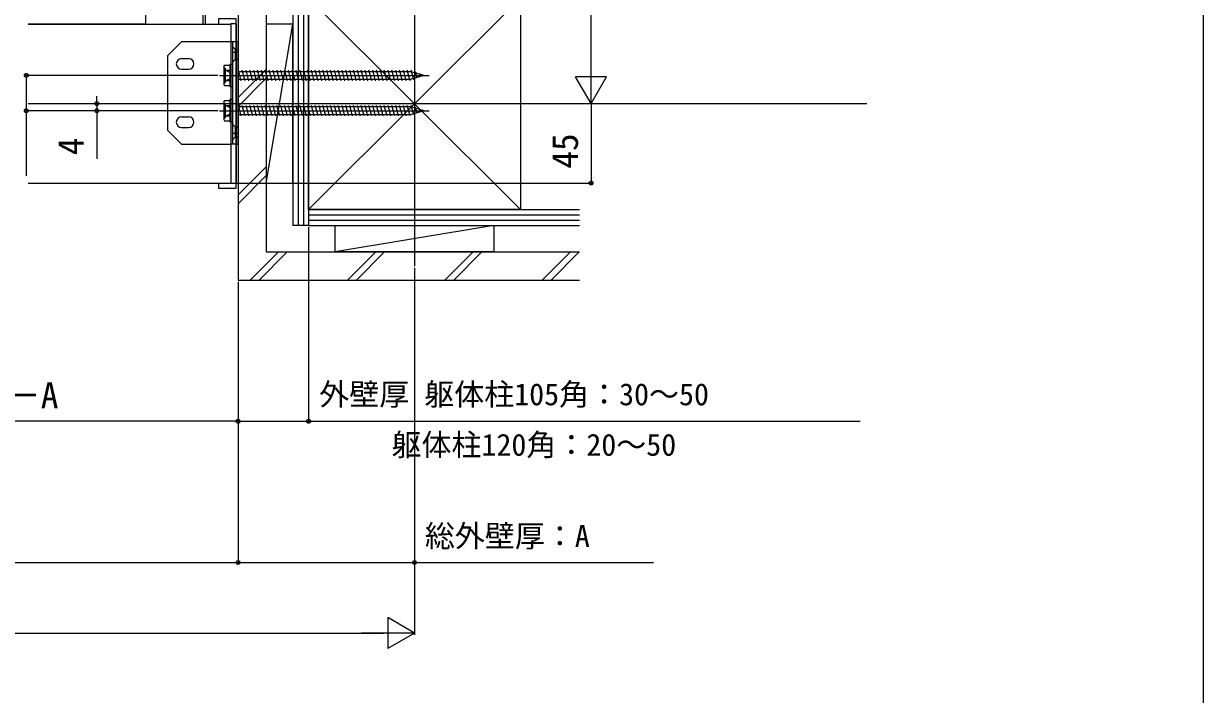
# Model space of a CAD drawing. Units: millimetres, scale not verified. Extents: x -875 to 875, y -1304 to 1298.
# Drawn here: x 206 to 875, y -116 to 264 of the extents above; entities that cross this region are included whole.
import ezdxf
from ezdxf.enums import TextEntityAlignment as Align

# ---------------------------------------------------------------- set-up
doc = ezdxf.new("R2010")
doc.units = ezdxf.units.MM
doc.header["$LTSCALE"] = 8
for name, color, linetype in [('0-4_YKK_12', 2, 'Continuous'), ('0-5_YKK_13', 4, 'Continuous'), ('0-6_YKK_D', 6, 'Continuous'), ('0-7_YKK_ZWAK', 7, 'Continuous'), ('0-8_YSS_K', 3, 'Continuous')]:
    doc.layers.add(name, color=color, linetype=linetype)
doc.styles.add('ＭＳ ゴシック', font='')
doc.styles.get('ＭＳ ゴシック').set_extended_font_data('MS Gothic')

msp = doc.modelspace()

# ---------------------------------------------------------------- linework, layer by layer
at = {"layer": '0-4_YKK_12'}
for p, q in [((275.75, 263.9), (275.75, 303.9)), ((308, 271.9), (308, 263.9)), ((309.4, 271.762), (309.4, 263.9)), ((275.75, 263.9), (209.045, 263.9)), ((209.045, 263.9), (324, 263.9)), ((324, 263.9), (324, 173.9)), ((209.045, 218.9), (440.929, 218.9)), ((371.772, 218.9), (684.228, 218.9)), ((209.045, 173.9), (324, 173.9))]:
    msp.add_line(p, q, dxfattribs=at)
at = {"layer": '0-5_YKK_13'}
for p, q in [((328, 758.9), (328, 260.6)), ((317, 266.9), (317, 263.9)), ((327, 264.1), (324, 264.1)), ((324, 264.1), (324, 173.7)), ((327, 264.1), (327, 173.7)), ((288, 245.9), (296, 253.9)), ((324, 253.9), (296, 253.9)), ((327, 253.9), (324, 253.9)), ((325, 195.9), (325, 253.9)), ((326.5, 249.65), (325, 251.15)), ((327, 247.9), (325, 247.9)), ((326.5, 249.65), (328, 249.65)), ((326.5, 244.15), (326.5, 249.65)), ((328, 247.9), (327, 247.9)), ((288, 245.9), (288, 203.9)), ((296, 244.4), (300, 244.4)), ((319.9, 239.9), (320.346, 240.673)), ((325, 241.15), (323.4, 241.15)), ((323.4, 241.15), (323.4, 228.65)), ((326.5, 244.15), (325, 242.65)), ((325, 228.65), (325, 241.15)), ((326.5, 244.15), (328, 244.15)), ((296, 238.4), (300, 238.4)), ((317.514, 234.9), (436.365, 234.903)), ((319.9, 239.9), (319.9, 229.9)), ((320.346, 237.787), (323.4, 237.787)), ((320.705, 238), (323.165, 236.8)), ((323.165, 236.8), (324.176, 234.9)), ((323.165, 233), (324.176, 234.9)), ((323.4, 237.9), (323.4, 231.9)), ((323.4, 237), (323.4, 232.8)), ((426.157, 237.002), (328, 236.999)), ((329.848, 231.899), (328.24, 237.899)), ((332.022, 231.899), (330.414, 237.899)), ((334.196, 231.899), (332.588, 237.899)), ((336.37, 231.899), (334.762, 237.899)), ((338.544, 231.899), (336.936, 237.899)), ((340.718, 231.899), (339.111, 237.899)), ((342.893, 231.899), (341.285, 237.899)), ((345.067, 231.9), (343.459, 237.899)), ((347.241, 231.9), (345.633, 237.9)), ((349.415, 231.9), (347.807, 237.9)), ((351.589, 231.9), (349.981, 237.9)), ((353.763, 231.9), (352.155, 237.9)), ((358.111, 231.9), (356.503, 237.9)), ((359, 236.697), (358.677, 237.9)), ((360.285, 231.9), (359, 236.697)), ((362.459, 231.9), (360.851, 237.9)), ((364.633, 231.9), (363.025, 237.9)), ((366.807, 231.9), (365.2, 237.9)), ((368.982, 231.9), (367.374, 237.9)), ((371.156, 231.9), (369.548, 237.9)), ((373.33, 231.9), (371.722, 237.9)), ((375.504, 231.9), (373.896, 237.9)), ((377.678, 231.9), (376.07, 237.9)), ((379.852, 231.901), (378.244, 237.9)), ((382.026, 231.901), (380.418, 237.901)), ((384.2, 231.901), (382.592, 237.901)), ((386.374, 231.901), (384.766, 237.901)), ((388.548, 231.901), (386.94, 237.901)), ((390.722, 231.901), (389.114, 237.901)), ((392.896, 231.901), (391.289, 237.901)), ((395.07, 231.901), (393.463, 237.901)), ((397.245, 231.901), (395.637, 237.901)), ((399.419, 231.901), (397.811, 237.901)), ((401.593, 231.901), (399.985, 237.901)), ((403.767, 231.901), (402.159, 237.901)), ((405.941, 231.901), (404.333, 237.901)), ((408.115, 231.901), (406.507, 237.901)), ((410.289, 231.901), (408.681, 237.901)), ((412.463, 231.901), (410.855, 237.901)), ((414.637, 231.902), (413.029, 237.901)), ((416.811, 231.902), (415.203, 237.902)), ((418.985, 231.902), (417.378, 237.902)), ((421.159, 231.902), (419.552, 237.902)), ((423.334, 231.902), (421.726, 237.902)), ((425.508, 231.902), (423.9, 237.902)), ((427.529, 232.47), (426.074, 237.902)), ((433.4, 234.902), (426.157, 237.002)), ((433.4, 234.902), (426.157, 232.802)), ((429.486, 233.281), (428.509, 236.928)), ((431.443, 234.091), (430.954, 235.915)), ((319.9, 230.85), (320.705, 230.85)), ((319.9, 229.9), (320.347, 229.126)), ((320.347, 232.013), (323.4, 232.013)), ((320.347, 229.126), (323.4, 229.126)), ((320.705, 231.8), (323.165, 233)), ((323.4, 228.65), (325, 228.65)), ((328, 232.799), (426.157, 232.802)), ((319.9, 219.9), (320.346, 220.673)), ((325, 221.15), (323.4, 221.15)), ((323.4, 221.15), (323.4, 208.65)), ((325, 208.65), (325, 221.15)), ((317.514, 214.9), (436.365, 214.903)), ((319.9, 219.9), (319.9, 209.9)), ((320.346, 217.787), (323.4, 217.787)), ((320.705, 218), (323.165, 216.8)), ((323.165, 216.8), (324.176, 214.9)), ((323.165, 213), (324.176, 214.9)), ((323.4, 217.9), (323.4, 211.9)), ((323.4, 217), (323.4, 212.8)), ((426.157, 217.002), (328, 216.999)), ((329.848, 211.899), (328.24, 217.899)), ((332.022, 211.899), (330.414, 217.899)), ((334.196, 211.899), (332.588, 217.899)), ((336.37, 211.899), (334.762, 217.899)), ((338.544, 211.899), (336.936, 217.899)), ((340.718, 211.899), (339.111, 217.899)), ((342.893, 211.899), (341.285, 217.899)), ((345.067, 211.9), (343.459, 217.899)), ((347.241, 211.9), (345.633, 217.9)), ((349.415, 211.9), (347.807, 217.9)), ((351.589, 211.9), (349.981, 217.9)), ((353.763, 211.9), (352.155, 217.9)), ((358.111, 211.9), (356.503, 217.9)), ((359, 216.697), (358.677, 217.9)), ((360.285, 211.9), (359, 216.697)), ((362.459, 211.9), (360.851, 217.9)), ((364.633, 211.9), (363.025, 217.9)), ((366.807, 211.9), (365.2, 217.9)), ((368.982, 211.9), (367.374, 217.9)), ((371.156, 211.9), (369.548, 217.9)), ((373.33, 211.9), (371.722, 217.9)), ((375.504, 211.9), (373.896, 217.9)), ((377.678, 211.9), (376.07, 217.9)), ((379.852, 211.901), (378.244, 217.9)), ((382.026, 211.901), (380.418, 217.901)), ((384.2, 211.901), (382.592, 217.901)), ((386.374, 211.901), (384.766, 217.901)), ((388.548, 211.901), (386.94, 217.901)), ((390.722, 211.901), (389.114, 217.901)), ((392.896, 211.901), (391.289, 217.901)), ((395.07, 211.901), (393.463, 217.901)), ((397.245, 211.901), (395.637, 217.901)), ((399.419, 211.901), (397.811, 217.901)), ((401.593, 211.901), (399.985, 217.901)), ((403.767, 211.901), (402.159, 217.901)), ((405.941, 211.901), (404.333, 217.901)), ((408.115, 211.901), (406.507, 217.901)), ((410.289, 211.901), (408.681, 217.901)), ((412.463, 211.901), (410.855, 217.901)), ((414.637, 211.902), (413.029, 217.901)), ((416.811, 211.902), (415.203, 217.902)), ((418.985, 211.902), (417.378, 217.902)), ((421.159, 211.902), (419.552, 217.902)), ((423.334, 211.902), (421.726, 217.902)), ((425.508, 211.902), (423.9, 217.902)), ((427.529, 212.47), (426.074, 217.902)), ((433.4, 214.902), (426.157, 217.002)), ((433.4, 214.902), (426.157, 212.802)), ((429.486, 213.281), (428.509, 216.928)), ((431.443, 214.091), (430.954, 215.915)), ((296, 211.4), (300, 211.4)), ((319.9, 210.85), (320.705, 210.85)), ((319.9, 209.9), (320.347, 209.126)), ((320.347, 212.013), (323.4, 212.013)), ((320.347, 209.126), (323.4, 209.126)), ((320.705, 211.8), (323.165, 213)), ((323.4, 208.65), (325, 208.65)), ((328, 212.799), (426.157, 212.802)), ((296, 195.9), (288, 203.9)), ((296, 205.4), (300, 205.4)), ((326.5, 205.65), (325, 207.15)), ((327, 201.9), (325, 201.9)), ((326.5, 205.65), (328, 205.65)), ((326.5, 200.15), (326.5, 205.65)), ((328, 201.9), (327, 201.9)), ((296, 195.9), (324, 195.9)), ((327, 195.9), (324, 195.9)), ((326.5, 200.15), (325, 198.65)), ((326.5, 200.15), (328, 200.15)), ((327, 173.7), (324, 173.7))]:
    msp.add_line(p, q, dxfattribs=at)
for points in [[(317, 173.9), (317, 170.9), (327, 170.9), (327, 266.9), (317, 266.9)], [(327, 195.9), (328, 195.9), (328, 253.9), (327, 253.9)], [(320.346, 240.673), (323.4, 240.673), (323.4, 229.126)], [(319.9, 238.95), (320.705, 238.95), (320.705, 230.85)], [(355.937, 231.9), (355, 235.396), (354.329, 237.9)], [(320.346, 220.673), (323.4, 220.673), (323.4, 209.126)], [(319.9, 218.95), (320.705, 218.95), (320.705, 210.85)], [(355.937, 211.9), (355, 215.396), (354.329, 217.9)]]:
    msp.add_lwpolyline(points, dxfattribs=at)
for centre, radius, start, end in [((296, 241.4), 3, 90, 270), ((300, 241.4), 3, 270, 90), ((322.456, 239.23), 2.556, 145.61748, 214.38597), ((329.453, 234.9), 9.553, 162.41377, 197.58968), ((322.456, 230.57), 2.556, 145.61748, 214.38597), ((322.456, 219.23), 2.556, 145.61748, 214.38597), ((329.453, 214.9), 9.553, 162.41377, 197.58968), ((296, 208.4), 3, 90, 270), ((300, 208.4), 3, 270, 90), ((322.456, 210.57), 2.556, 145.61748, 214.38597)]:
    msp.add_arc(centre, radius, start, end, dxfattribs=at)
at = {"layer": '0-6_YKK_D'}
for p, q in [((528, 236.4), (528, 751.4)), ((528, 218.9), (528, 249.211)), ((316.514, 234.9), (207, 234.9)), ((528, 218.9), (519.25, 234.055)), ((536.75, 234.055), (519.25, 234.055)), ((528, 218.9), (536.75, 234.055)), ((248, 218.9), (248, 223.2)), ((316.514, 214.9), (207, 214.9)), ((316.514, 214.9), (247, 214.9)), ((248, 218.9), (248, 214.9)), ((248, 214.9), (248, 187.686)), ((528, 218.9), (528, 173.9)), ((325, 173.9), (529, 173.9)), ((368, 148.9), (368, 37.9)), ((428, 125.811), (428, -82.1)), ((328, 117.9), (328, -42.1)), ((328, 117.9), (328, -42.1)), ((328, 117.9), (328, 37.9)), ((328, 117.9), (328, 37.9)), ((428, 113.9), (428, -42.1)), ((328, 38.9), (111.5, 38.9)), ((-605, -41.1), (328, -41.1)), ((428, -81.1), (412.845, -72.35)), ((412.845, -72.35), (412.845, -89.85)), ((-687.5, -81.1), (410.5, -81.1)), ((428, -81.1), (397.689, -81.1)), ((428, -81.1), (412.845, -89.85))]:
    msp.add_line(p, q, dxfattribs=at)
for points in [[(208, 234.9), (208, 214.9), (208, 178.009)], [(328, 38.9), (368, 38.9), (680.436, 38.9)], [(328, -41.1), (428, -41.1), (563.482, -41.1)]]:
    msp.add_lwpolyline(points, dxfattribs=at)
for centre in [(208, 234.9), (208, 214.9), (248, 218.9), (248, 214.9), (528, 173.9), (328, 38.9), (328, 38.9), (368, 38.9), (328, -41.1), (328, -41.1), (428, -41.1)]:
    msp.add_circle(centre, 1.075, dxfattribs=at)
at = {"layer": '0-7_YKK_ZWAK'}
msp.add_lwpolyline([(-875, -1304.1), (875, -1304.1), (875, 1245.9)], dxfattribs=at)
at = {"layer": '0-8_YSS_K'}
for p, q in [((428, 950.448), (428, 126.811)), ((359, 799.9), (359, 149.9)), ((362, 799.9), (362, 149.9)), ((365, 799.9), (365, 149.9)), ((488, 278.9), (368, 158.9)), ((368, 278.9), (488, 158.9)), ((344, 173.9), (359, 263.9)), ((328, 222.299), (344, 238.299)), ((328, 217.299), (344, 233.299)), ((328, 167.144), (344, 183.144)), ((328, 162.144), (344, 178.144)), ((368, 158.9), (521.5, 158.9)), ((368, 155.9), (521.5, 155.9)), ((368, 152.9), (521.5, 152.9)), ((368, 149.9), (521.5, 149.9)), ((473, 149.9), (383, 134.9)), ((334.91, 118.9), (350.91, 134.9)), ((339.91, 118.9), (355.91, 134.9)), ((390.064, 118.9), (406.064, 134.9)), ((395.064, 118.9), (411.064, 134.9)), ((445.219, 118.9), (461.219, 134.9)), ((450.219, 118.9), (466.219, 134.9)), ((500.373, 118.9), (516.373, 134.9)), ((505.373, 118.9), (521.373, 134.9))]:
    msp.add_line(p, q, dxfattribs=at)
for points in [[(368, 799.9), (368, 149.9), (359, 149.9)], [(344, 784.9), (344, 134.9), (521.5, 134.9)], [(328, 768.9), (328, 118.9), (521.5, 118.9)]]:
    msp.add_lwpolyline(points, dxfattribs=at)
for points in [[(488, 158.9), (368, 158.9), (368, 278.9), (488, 278.9)], [(359, 173.9), (359, 263.9), (344, 263.9), (344, 173.9)], [(473, 134.9), (383, 134.9), (383, 149.9), (473, 149.9)]]:
    msp.add_lwpolyline(points, close=True, dxfattribs=at)

# ---------------------------------------------------------------- texts
at = {"layer": '0-6_YKK_D', "style": 'ＭＳ ゴシック'}
for s, p in [('45', (525, 182.082)), ('4', (245, 189.663))]:
    msp.add_text(s, height=14.66, rotation=90, dxfattribs=at).set_placement(p, align=Align.BOTTOM_LEFT)
for s, height, p in [('P－A', 14.66, (186.284, 41.9)), ('外壁厚 躯体柱105角：30～50', 12.46, (374.044, 44.218)), ('躯体柱120角：20～50', 12.46, (414.951, 15.616)), ('総外壁厚：A', 12.46, (433.851, -36.072))]:
    msp.add_text(s, height=height, dxfattribs=at).set_placement(p, align=Align.BOTTOM_LEFT)

doc.saveas('drawing.dxf')
